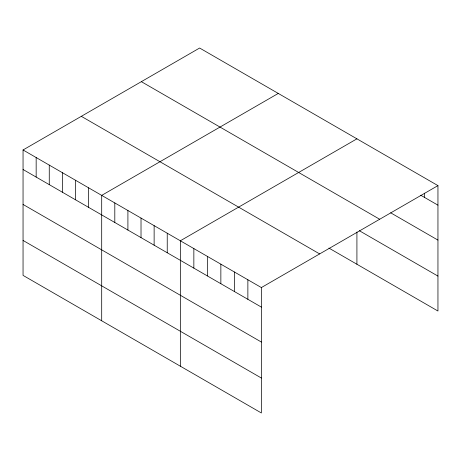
<?xml version="1.0" encoding="UTF-8"?>
<svg xmlns="http://www.w3.org/2000/svg" width="461" height="461" viewBox="0 0 461 461"><rect width="100%" height="100%" fill="white"/><g stroke="black" fill="none" stroke-linecap="round" stroke-linejoin="round"><path stroke-width="0.69" d="M23.05 149.969L261.375 287.566L261.375 412.975L23.05 275.384L23.05 149.969L199.625 48.025L437.95 185.616L437.95 311.031L328.918 248.081M278.271 93.427L101.697 195.378L101.697 320.787M356.918 138.836L180.343 240.78L180.343 366.195M261.375 287.566L437.95 185.616M420.76 195.239L437.95 205.162M390.68 212.809L437.95 240.1M141.354 81.666L379.68 219.257M359.378 230.731L437.95 276.093M81.32 116.328L319.646 253.919M23.05 169.51L261.375 307.107M23.05 204.448L261.375 342.045M23.05 240.446L261.375 378.037M424.443 193.176L424.443 197.366M356.918 232.05L356.918 264.251M247.868 279.764L247.868 299.31M234.361 271.967L234.361 291.513M220.859 264.17L220.859 283.717M207.352 256.374L207.352 275.92M193.851 248.577L193.851 268.118M167.234 233.214L167.234 252.755M154.13 225.648L154.13 245.189M141.02 218.076L141.02 237.622M127.91 210.51L127.91 230.051M114.806 202.944L114.806 222.484M88.587 187.806L88.587 207.352M75.483 180.239L75.483 199.78M62.373 172.673L62.373 192.214M49.264 165.101L49.264 184.648M36.16 157.535L36.16 177.076"/></g></svg>
